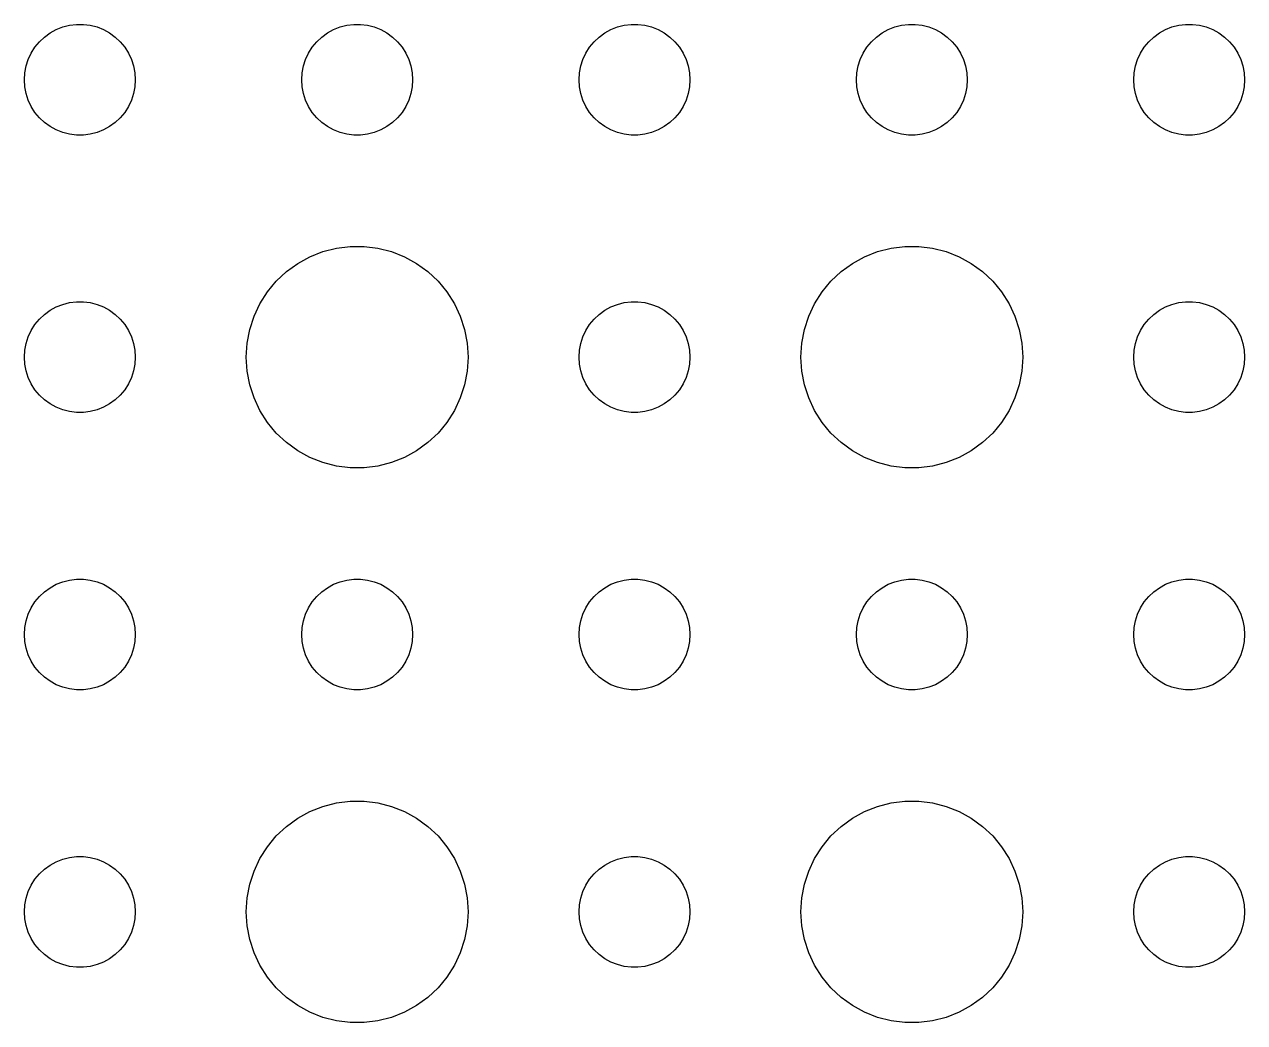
# Model space of a CAD drawing. Header units: metres. Extents: x -134 to 134, y 176 to 394.
# Drawn here: x -1.5 to 31.5, y 339.01 to 366 of the extents above; entities that cross this region are included whole.
import ezdxf

# ---------------------------------------------------------------- set-up
doc = ezdxf.new("R2010")
doc.units = ezdxf.units.M

msp = doc.modelspace()

# ---------------------------------------------------------------- linework, layer by layer
for p, q in [((-0.46352, 365.927), (-0.28107, 365.973)), ((-0.28107, 365.973), (-0.09418, 365.997)), ((-0.09418, 365.997), (0.09418, 365.997)), ((0.09418, 365.997), (0.28107, 365.973)), ((0.28107, 365.973), (0.46352, 365.927)), ((7.03647, 365.927), (7.21892, 365.973)), ((7.21892, 365.973), (7.40581, 365.997)), ((7.40581, 365.997), (7.59418, 365.997)), ((7.59418, 365.997), (7.78107, 365.973)), ((7.78107, 365.973), (7.96352, 365.927)), ((14.5365, 365.927), (14.7189, 365.973)), ((14.7189, 365.973), (14.9058, 365.997)), ((14.9058, 365.997), (15.0942, 365.997)), ((15.0942, 365.997), (15.2811, 365.973)), ((15.2811, 365.973), (15.4635, 365.927)), ((22.0365, 365.927), (22.2189, 365.973)), ((22.2189, 365.973), (22.4058, 365.997)), ((22.4058, 365.997), (22.5942, 365.997)), ((22.5942, 365.997), (22.7811, 365.973)), ((22.7811, 365.973), (22.9635, 365.927)), ((29.5365, 365.927), (29.7189, 365.973)), ((29.7189, 365.973), (29.9058, 365.997)), ((29.9058, 365.997), (30.0942, 365.997)), ((30.0942, 365.997), (30.2811, 365.973)), ((30.2811, 365.973), (30.4635, 365.927)), ((-1.09344, 365.527), (-0.95613, 365.656)), ((-0.95613, 365.656), (-0.80373, 365.766)), ((-0.80373, 365.766), (-0.63866, 365.857)), ((-0.63866, 365.857), (-0.46352, 365.927)), ((0.46352, 365.927), (0.63866, 365.857)), ((0.63866, 365.857), (0.80373, 365.766)), ((0.80373, 365.766), (0.95613, 365.656)), ((0.95613, 365.656), (1.09344, 365.527)), ((6.40654, 365.527), (6.54385, 365.656)), ((6.54385, 365.656), (6.69626, 365.766)), ((6.69626, 365.766), (6.86133, 365.857)), ((6.86133, 365.857), (7.03647, 365.927)), ((7.96352, 365.927), (8.13866, 365.857)), ((8.13866, 365.857), (8.30373, 365.766)), ((8.30373, 365.766), (8.45613, 365.656)), ((8.45613, 365.656), (8.59344, 365.527)), ((13.9065, 365.527), (14.0439, 365.656)), ((14.0439, 365.656), (14.1963, 365.766)), ((14.1963, 365.766), (14.3613, 365.857)), ((14.3613, 365.857), (14.5365, 365.927)), ((15.4635, 365.927), (15.6387, 365.857)), ((15.6387, 365.857), (15.8037, 365.766)), ((15.8037, 365.766), (15.9561, 365.656)), ((15.9561, 365.656), (16.0934, 365.527)), ((21.4065, 365.527), (21.5439, 365.656)), ((21.5439, 365.656), (21.6963, 365.766)), ((21.6963, 365.766), (21.8613, 365.857)), ((21.8613, 365.857), (22.0365, 365.927)), ((22.9635, 365.927), (23.1387, 365.857)), ((23.1387, 365.857), (23.3037, 365.766)), ((23.3037, 365.766), (23.4561, 365.656)), ((23.4561, 365.656), (23.5934, 365.527)), ((28.9065, 365.527), (29.0439, 365.656)), ((29.0439, 365.656), (29.1963, 365.766)), ((29.1963, 365.766), (29.3613, 365.857)), ((29.3613, 365.857), (29.5365, 365.927)), ((30.4635, 365.927), (30.6387, 365.857)), ((30.6387, 365.857), (30.8037, 365.766)), ((30.8037, 365.766), (30.9561, 365.656)), ((30.9561, 365.656), (31.0934, 365.527)), ((-1.31445, 365.223), (-1.21352, 365.382)), ((-1.21352, 365.382), (-1.09344, 365.527)), ((1.09344, 365.527), (1.21352, 365.382)), ((1.21352, 365.382), (1.31445, 365.223)), ((6.18553, 365.223), (6.28647, 365.382)), ((6.28647, 365.382), (6.40654, 365.527)), ((8.59344, 365.527), (8.71352, 365.382)), ((8.71352, 365.382), (8.81445, 365.223)), ((13.6855, 365.223), (13.7865, 365.382)), ((13.7865, 365.382), (13.9065, 365.527)), ((16.0934, 365.527), (16.2135, 365.382)), ((16.2135, 365.382), (16.3145, 365.223)), ((21.1855, 365.223), (21.2865, 365.382)), ((21.2865, 365.382), (21.4065, 365.527)), ((23.5934, 365.527), (23.7135, 365.382)), ((23.7135, 365.382), (23.8145, 365.223)), ((28.6855, 365.223), (28.7865, 365.382)), ((28.7865, 365.382), (28.9065, 365.527)), ((31.0934, 365.527), (31.2135, 365.382)), ((31.2135, 365.382), (31.3145, 365.223)), ((-1.45287, 364.873), (-1.39465, 365.052)), ((-1.39465, 365.052), (-1.31445, 365.223)), ((1.31445, 365.223), (1.39465, 365.052)), ((1.39465, 365.052), (1.45287, 364.873)), ((6.04712, 364.873), (6.10533, 365.052)), ((6.10533, 365.052), (6.18553, 365.223)), ((8.81445, 365.223), (8.89465, 365.052)), ((8.89465, 365.052), (8.95287, 364.873)), ((13.5471, 364.873), (13.6053, 365.052)), ((13.6053, 365.052), (13.6855, 365.223)), ((16.3145, 365.223), (16.3947, 365.052)), ((16.3947, 365.052), (16.4529, 364.873)), ((21.0471, 364.873), (21.1053, 365.052)), ((21.1053, 365.052), (21.1855, 365.223)), ((23.8145, 365.223), (23.8947, 365.052)), ((23.8947, 365.052), (23.9529, 364.873)), ((28.5471, 364.873), (28.6053, 365.052)), ((28.6053, 365.052), (28.6855, 365.223)), ((31.3145, 365.223), (31.3947, 365.052)), ((31.3947, 365.052), (31.4529, 364.873)), ((-1.5, 364.5), (-1.48816, 364.688)), ((-1.48816, 364.688), (-1.45287, 364.873)), ((1.45287, 364.873), (1.48816, 364.688)), ((1.48816, 364.688), (1.5, 364.5)), ((6, 364.5), (6.01183, 364.688)), ((6.01183, 364.688), (6.04712, 364.873)), ((8.95287, 364.873), (8.98816, 364.688)), ((8.98816, 364.688), (9, 364.5)), ((13.5, 364.5), (13.5118, 364.688)), ((13.5118, 364.688), (13.5471, 364.873)), ((16.4529, 364.873), (16.4882, 364.688)), ((16.4882, 364.688), (16.5, 364.5)), ((21, 364.5), (21.0118, 364.688)), ((21.0118, 364.688), (21.0471, 364.873)), ((23.9529, 364.873), (23.9882, 364.688)), ((23.9882, 364.688), (24, 364.5)), ((28.5, 364.5), (28.5118, 364.688)), ((28.5118, 364.688), (28.5471, 364.873)), ((31.4529, 364.873), (31.4882, 364.688)), ((31.4882, 364.688), (31.5, 364.5)), ((-1.48816, 364.312), (-1.5, 364.5)), ((1.5, 364.5), (1.48816, 364.312)), ((6.01183, 364.312), (6, 364.5)), ((9, 364.5), (8.98816, 364.312)), ((13.5118, 364.312), (13.5, 364.5)), ((16.5, 364.5), (16.4882, 364.312)), ((21.0118, 364.312), (21, 364.5)), ((24, 364.5), (23.9882, 364.312)), ((28.5118, 364.312), (28.5, 364.5)), ((31.5, 364.5), (31.4882, 364.312)), ((-1.45287, 364.127), (-1.48816, 364.312)), ((-1.39465, 363.948), (-1.45287, 364.127)), ((1.45287, 364.127), (1.39465, 363.948)), ((1.48816, 364.312), (1.45287, 364.127)), ((6.04712, 364.127), (6.01183, 364.312)), ((6.10533, 363.948), (6.04712, 364.127)), ((8.95287, 364.127), (8.89465, 363.948)), ((8.98816, 364.312), (8.95287, 364.127)), ((13.5471, 364.127), (13.5118, 364.312)), ((13.6053, 363.948), (13.5471, 364.127)), ((16.4529, 364.127), (16.3947, 363.948)), ((16.4882, 364.312), (16.4529, 364.127)), ((21.0471, 364.127), (21.0118, 364.312)), ((21.1053, 363.948), (21.0471, 364.127)), ((23.9529, 364.127), (23.8947, 363.948)), ((23.9882, 364.312), (23.9529, 364.127)), ((28.5471, 364.127), (28.5118, 364.312)), ((28.6053, 363.948), (28.5471, 364.127)), ((31.4529, 364.127), (31.3947, 363.948)), ((31.4882, 364.312), (31.4529, 364.127)), ((-1.31445, 363.777), (-1.39465, 363.948)), ((-1.21352, 363.618), (-1.31445, 363.777)), ((1.31445, 363.777), (1.21352, 363.618)), ((1.39465, 363.948), (1.31445, 363.777)), ((6.18553, 363.777), (6.10533, 363.948)), ((6.28647, 363.618), (6.18553, 363.777)), ((8.81445, 363.777), (8.71352, 363.618)), ((8.89465, 363.948), (8.81445, 363.777)), ((13.6855, 363.777), (13.6053, 363.948)), ((13.7865, 363.618), (13.6855, 363.777)), ((16.3145, 363.777), (16.2135, 363.618)), ((16.3947, 363.948), (16.3145, 363.777)), ((21.1855, 363.777), (21.1053, 363.948)), ((21.2865, 363.618), (21.1855, 363.777)), ((23.8145, 363.777), (23.7135, 363.618)), ((23.8947, 363.948), (23.8145, 363.777)), ((28.6855, 363.777), (28.6053, 363.948)), ((28.7865, 363.618), (28.6855, 363.777)), ((31.3145, 363.777), (31.2135, 363.618)), ((31.3947, 363.948), (31.3145, 363.777)), ((-1.09344, 363.473), (-1.21352, 363.618)), ((-0.95613, 363.344), (-1.09344, 363.473)), ((-0.80373, 363.234), (-0.95613, 363.344)), ((0.95613, 363.344), (0.80373, 363.234)), ((1.09344, 363.473), (0.95613, 363.344)), ((1.21352, 363.618), (1.09344, 363.473)), ((6.40654, 363.473), (6.28647, 363.618)), ((6.54385, 363.344), (6.40654, 363.473)), ((6.69626, 363.234), (6.54385, 363.344)), ((8.45613, 363.344), (8.30373, 363.234)), ((8.59344, 363.473), (8.45613, 363.344)), ((8.71352, 363.618), (8.59344, 363.473)), ((13.9065, 363.473), (13.7865, 363.618)), ((14.0439, 363.344), (13.9065, 363.473)), ((14.1963, 363.234), (14.0439, 363.344)), ((15.9561, 363.344), (15.8037, 363.234)), ((16.0934, 363.473), (15.9561, 363.344)), ((16.2135, 363.618), (16.0934, 363.473)), ((21.4065, 363.473), (21.2865, 363.618)), ((21.5439, 363.344), (21.4065, 363.473)), ((21.6963, 363.234), (21.5439, 363.344)), ((23.4561, 363.344), (23.3037, 363.234)), ((23.5934, 363.473), (23.4561, 363.344)), ((23.7135, 363.618), (23.5934, 363.473)), ((28.9065, 363.473), (28.7865, 363.618)), ((29.0439, 363.344), (28.9065, 363.473)), ((29.1963, 363.234), (29.0439, 363.344)), ((30.9561, 363.344), (30.8037, 363.234)), ((31.0934, 363.473), (30.9561, 363.344)), ((31.2135, 363.618), (31.0934, 363.473)), ((-0.63866, 363.143), (-0.80373, 363.234)), ((-0.46352, 363.073), (-0.63866, 363.143)), ((-0.28107, 363.027), (-0.46352, 363.073)), ((-0.09418, 363.003), (-0.28107, 363.027)), ((0.09418, 363.003), (-0.09418, 363.003)), ((0.28107, 363.027), (0.09418, 363.003)), ((0.46352, 363.073), (0.28107, 363.027)), ((0.63866, 363.143), (0.46352, 363.073)), ((0.80373, 363.234), (0.63866, 363.143)), ((6.86133, 363.143), (6.69626, 363.234)), ((7.03647, 363.073), (6.86133, 363.143)), ((7.21892, 363.027), (7.03647, 363.073)), ((7.40581, 363.003), (7.21892, 363.027)), ((7.59418, 363.003), (7.40581, 363.003)), ((7.78107, 363.027), (7.59418, 363.003)), ((7.96352, 363.073), (7.78107, 363.027)), ((8.13866, 363.143), (7.96352, 363.073)), ((8.30373, 363.234), (8.13866, 363.143)), ((14.3613, 363.143), (14.1963, 363.234)), ((14.5365, 363.073), (14.3613, 363.143)), ((14.7189, 363.027), (14.5365, 363.073)), ((14.9058, 363.003), (14.7189, 363.027)), ((15.0942, 363.003), (14.9058, 363.003)), ((15.2811, 363.027), (15.0942, 363.003)), ((15.4635, 363.073), (15.2811, 363.027)), ((15.6387, 363.143), (15.4635, 363.073)), ((15.8037, 363.234), (15.6387, 363.143)), ((21.8613, 363.143), (21.6963, 363.234)), ((22.0365, 363.073), (21.8613, 363.143)), ((22.2189, 363.027), (22.0365, 363.073)), ((22.4058, 363.003), (22.2189, 363.027)), ((22.5942, 363.003), (22.4058, 363.003)), ((22.7811, 363.027), (22.5942, 363.003)), ((22.9635, 363.073), (22.7811, 363.027)), ((23.1387, 363.143), (22.9635, 363.073)), ((23.3037, 363.234), (23.1387, 363.143)), ((29.3613, 363.143), (29.1963, 363.234)), ((29.5365, 363.073), (29.3613, 363.143)), ((29.7189, 363.027), (29.5365, 363.073)), ((29.9058, 363.003), (29.7189, 363.027)), ((30.0942, 363.003), (29.9058, 363.003)), ((30.2811, 363.027), (30.0942, 363.003)), ((30.4635, 363.073), (30.2811, 363.027)), ((30.6387, 363.143), (30.4635, 363.073)), ((30.8037, 363.234), (30.6387, 363.143)), ((5.89252, 359.533), (6.22266, 359.714)), ((6.22266, 359.714), (6.57294, 359.853)), ((6.57294, 359.853), (6.93785, 359.947)), ((6.93785, 359.947), (7.31161, 359.994)), ((7.31161, 359.994), (7.68837, 359.994)), ((7.68837, 359.994), (8.06213, 359.947)), ((8.06213, 359.947), (8.42705, 359.853)), ((8.42705, 359.853), (8.77733, 359.714)), ((8.77733, 359.714), (9.10747, 359.533)), ((20.8925, 359.533), (21.2227, 359.714)), ((21.2227, 359.714), (21.5729, 359.853)), ((21.5729, 359.853), (21.9379, 359.947)), ((21.9379, 359.947), (22.3116, 359.994)), ((22.3116, 359.994), (22.6884, 359.994)), ((22.6884, 359.994), (23.0621, 359.947)), ((23.0621, 359.947), (23.427, 359.853)), ((23.427, 359.853), (23.7773, 359.714)), ((23.7773, 359.714), (24.1075, 359.533)), ((5.58772, 359.312), (5.89252, 359.533)), ((9.10747, 359.533), (9.41226, 359.312)), ((20.5877, 359.312), (20.8925, 359.533)), ((24.1075, 359.533), (24.4123, 359.312)), ((5.07294, 358.763), (5.31308, 359.054)), ((5.31308, 359.054), (5.58772, 359.312)), ((9.41226, 359.312), (9.6869, 359.054)), ((9.6869, 359.054), (9.92705, 358.763)), ((20.0729, 358.763), (20.3131, 359.054)), ((20.3131, 359.054), (20.5877, 359.312)), ((24.4123, 359.312), (24.6869, 359.054)), ((24.6869, 359.054), (24.927, 358.763)), ((4.87108, 358.445), (5.07294, 358.763)), ((9.92705, 358.763), (10.1289, 358.445)), ((19.8711, 358.445), (20.0729, 358.763)), ((24.927, 358.763), (25.1289, 358.445)), ((-0.63866, 358.357), (-0.46352, 358.427)), ((-0.46352, 358.427), (-0.28107, 358.473)), ((-0.28107, 358.473), (-0.09418, 358.497)), ((-0.09418, 358.497), (0.09418, 358.497)), ((0.09418, 358.497), (0.28107, 358.473)), ((0.28107, 358.473), (0.46352, 358.427)), ((0.46352, 358.427), (0.63866, 358.357)), ((4.71066, 358.104), (4.87108, 358.445)), ((10.1289, 358.445), (10.2893, 358.104)), ((14.3613, 358.357), (14.5365, 358.427)), ((14.5365, 358.427), (14.7189, 358.473)), ((14.7189, 358.473), (14.9058, 358.497)), ((14.9058, 358.497), (15.0942, 358.497)), ((15.0942, 358.497), (15.2811, 358.473)), ((15.2811, 358.473), (15.4635, 358.427)), ((15.4635, 358.427), (15.6387, 358.357)), ((19.7107, 358.104), (19.8711, 358.445)), ((25.1289, 358.445), (25.2893, 358.104)), ((29.3613, 358.357), (29.5365, 358.427)), ((29.5365, 358.427), (29.7189, 358.473)), ((29.7189, 358.473), (29.9058, 358.497)), ((29.9058, 358.497), (30.0942, 358.497)), ((30.0942, 358.497), (30.2811, 358.473)), ((30.2811, 358.473), (30.4635, 358.427)), ((30.4635, 358.427), (30.6387, 358.357)), ((-1.09344, 358.027), (-0.95613, 358.156)), ((-0.95613, 358.156), (-0.80373, 358.266)), ((-0.80373, 358.266), (-0.63866, 358.357)), ((0.63866, 358.357), (0.80373, 358.266)), ((0.80373, 358.266), (0.95613, 358.156)), ((0.95613, 358.156), (1.09344, 358.027)), ((4.59424, 357.746), (4.71066, 358.104)), ((10.2893, 358.104), (10.4057, 357.746)), ((13.9065, 358.027), (14.0439, 358.156)), ((14.0439, 358.156), (14.1963, 358.266)), ((14.1963, 358.266), (14.3613, 358.357)), ((15.6387, 358.357), (15.8037, 358.266)), ((15.8037, 358.266), (15.9561, 358.156)), ((15.9561, 358.156), (16.0934, 358.027)), ((19.5942, 357.746), (19.7107, 358.104)), ((25.2893, 358.104), (25.4057, 357.746)), ((28.9065, 358.027), (29.0439, 358.156)), ((29.0439, 358.156), (29.1963, 358.266)), ((29.1963, 358.266), (29.3613, 358.357)), ((30.6387, 358.357), (30.8037, 358.266)), ((30.8037, 358.266), (30.9561, 358.156)), ((30.9561, 358.156), (31.0934, 358.027)), ((-1.39465, 357.552), (-1.31445, 357.723)), ((-1.31445, 357.723), (-1.21352, 357.882)), ((-1.21352, 357.882), (-1.09344, 358.027)), ((1.09344, 358.027), (1.21352, 357.882)), ((1.21352, 357.882), (1.31445, 357.723)), ((1.31445, 357.723), (1.39465, 357.552)), ((4.52365, 357.376), (4.59424, 357.746)), ((10.4057, 357.746), (10.4763, 357.376)), ((13.6053, 357.552), (13.6855, 357.723)), ((13.6855, 357.723), (13.7865, 357.882)), ((13.7865, 357.882), (13.9065, 358.027)), ((16.0934, 358.027), (16.2135, 357.882)), ((16.2135, 357.882), (16.3145, 357.723)), ((16.3145, 357.723), (16.3947, 357.552)), ((19.5237, 357.376), (19.5942, 357.746)), ((25.4057, 357.746), (25.4763, 357.376)), ((28.6053, 357.552), (28.6855, 357.723)), ((28.6855, 357.723), (28.7865, 357.882)), ((28.7865, 357.882), (28.9065, 358.027)), ((31.0934, 358.027), (31.2135, 357.882)), ((31.2135, 357.882), (31.3145, 357.723)), ((31.3145, 357.723), (31.3947, 357.552)), ((-1.45287, 357.373), (-1.39465, 357.552)), ((1.39465, 357.552), (1.45287, 357.373)), ((13.5471, 357.373), (13.6053, 357.552)), ((16.3947, 357.552), (16.4529, 357.373)), ((28.5471, 357.373), (28.6053, 357.552)), ((31.3947, 357.552), (31.4529, 357.373)), ((-1.5, 357), (-1.48816, 357.188)), ((-1.48816, 357.188), (-1.45287, 357.373)), ((1.45287, 357.373), (1.48816, 357.188)), ((1.48816, 357.188), (1.5, 357)), ((4.5, 357), (4.52365, 357.376)), ((10.4763, 357.376), (10.5, 357)), ((13.5, 357), (13.5118, 357.188)), ((13.5118, 357.188), (13.5471, 357.373)), ((16.4529, 357.373), (16.4882, 357.188)), ((16.4882, 357.188), (16.5, 357)), ((19.5, 357), (19.5237, 357.376)), ((25.4763, 357.376), (25.5, 357)), ((28.5, 357), (28.5118, 357.188)), ((28.5118, 357.188), (28.5471, 357.373)), ((31.4529, 357.373), (31.4882, 357.188)), ((31.4882, 357.188), (31.5, 357)), ((-1.48816, 356.812), (-1.5, 357)), ((-1.45287, 356.627), (-1.48816, 356.812)), ((1.48816, 356.812), (1.45287, 356.627)), ((1.5, 357), (1.48816, 356.812)), ((4.52365, 356.624), (4.5, 357)), ((10.5, 357), (10.4763, 356.624)), ((13.5118, 356.812), (13.5, 357)), ((13.5471, 356.627), (13.5118, 356.812)), ((16.4882, 356.812), (16.4529, 356.627)), ((16.5, 357), (16.4882, 356.812)), ((19.5237, 356.624), (19.5, 357)), ((25.5, 357), (25.4763, 356.624)), ((28.5118, 356.812), (28.5, 357)), ((28.5471, 356.627), (28.5118, 356.812)), ((31.4882, 356.812), (31.4529, 356.627)), ((31.5, 357), (31.4882, 356.812)), ((-1.39465, 356.448), (-1.45287, 356.627)), ((-1.31445, 356.277), (-1.39465, 356.448)), ((1.39465, 356.448), (1.31445, 356.277)), ((1.45287, 356.627), (1.39465, 356.448)), ((4.59424, 356.254), (4.52365, 356.624)), ((10.4763, 356.624), (10.4057, 356.254)), ((13.6053, 356.448), (13.5471, 356.627)), ((13.6855, 356.277), (13.6053, 356.448)), ((16.3947, 356.448), (16.3145, 356.277)), ((16.4529, 356.627), (16.3947, 356.448)), ((19.5942, 356.254), (19.5237, 356.624)), ((25.4763, 356.624), (25.4057, 356.254)), ((28.6053, 356.448), (28.5471, 356.627)), ((28.6855, 356.277), (28.6053, 356.448)), ((31.3947, 356.448), (31.3145, 356.277)), ((31.4529, 356.627), (31.3947, 356.448)), ((-1.21352, 356.118), (-1.31445, 356.277)), ((-1.09344, 355.973), (-1.21352, 356.118)), ((1.21352, 356.118), (1.09344, 355.973)), ((1.31445, 356.277), (1.21352, 356.118)), ((4.71066, 355.896), (4.59424, 356.254)), ((10.4057, 356.254), (10.2893, 355.896)), ((13.7865, 356.118), (13.6855, 356.277)), ((13.9065, 355.973), (13.7865, 356.118)), ((16.2135, 356.118), (16.0934, 355.973)), ((16.3145, 356.277), (16.2135, 356.118)), ((19.7107, 355.896), (19.5942, 356.254)), ((25.4057, 356.254), (25.2893, 355.896)), ((28.7865, 356.118), (28.6855, 356.277)), ((28.9065, 355.973), (28.7865, 356.118)), ((31.2135, 356.118), (31.0934, 355.973)), ((31.3145, 356.277), (31.2135, 356.118)), ((-0.95613, 355.844), (-1.09344, 355.973)), ((-0.80373, 355.734), (-0.95613, 355.844)), ((0.95613, 355.844), (0.80373, 355.734)), ((1.09344, 355.973), (0.95613, 355.844)), ((4.87108, 355.555), (4.71066, 355.896)), ((10.2893, 355.896), (10.1289, 355.555)), ((14.0439, 355.844), (13.9065, 355.973)), ((14.1963, 355.734), (14.0439, 355.844)), ((15.9561, 355.844), (15.8037, 355.734)), ((16.0934, 355.973), (15.9561, 355.844)), ((19.8711, 355.555), (19.7107, 355.896)), ((25.2893, 355.896), (25.1289, 355.555)), ((29.0439, 355.844), (28.9065, 355.973)), ((29.1963, 355.734), (29.0439, 355.844)), ((30.9561, 355.844), (30.8037, 355.734)), ((31.0934, 355.973), (30.9561, 355.844)), ((-0.63866, 355.643), (-0.80373, 355.734)), ((-0.46352, 355.573), (-0.63866, 355.643)), ((-0.28107, 355.527), (-0.46352, 355.573)), ((-0.09418, 355.503), (-0.28107, 355.527)), ((0.09418, 355.503), (-0.09418, 355.503)), ((0.28107, 355.527), (0.09418, 355.503)), ((0.46352, 355.573), (0.28107, 355.527)), ((0.63866, 355.643), (0.46352, 355.573)), ((0.80373, 355.734), (0.63866, 355.643)), ((5.07294, 355.237), (4.87108, 355.555)), ((10.1289, 355.555), (9.92705, 355.237)), ((14.3613, 355.643), (14.1963, 355.734)), ((14.5365, 355.573), (14.3613, 355.643)), ((14.7189, 355.527), (14.5365, 355.573)), ((14.9058, 355.503), (14.7189, 355.527)), ((15.0942, 355.503), (14.9058, 355.503)), ((15.2811, 355.527), (15.0942, 355.503)), ((15.4635, 355.573), (15.2811, 355.527)), ((15.6387, 355.643), (15.4635, 355.573)), ((15.8037, 355.734), (15.6387, 355.643)), ((20.0729, 355.237), (19.8711, 355.555)), ((25.1289, 355.555), (24.927, 355.237)), ((29.3613, 355.643), (29.1963, 355.734)), ((29.5365, 355.573), (29.3613, 355.643)), ((29.7189, 355.527), (29.5365, 355.573)), ((29.9058, 355.503), (29.7189, 355.527)), ((30.0942, 355.503), (29.9058, 355.503)), ((30.2811, 355.527), (30.0942, 355.503)), ((30.4635, 355.573), (30.2811, 355.527)), ((30.6387, 355.643), (30.4635, 355.573)), ((30.8037, 355.734), (30.6387, 355.643)), ((5.31308, 354.946), (5.07294, 355.237)), ((9.92705, 355.237), (9.6869, 354.946)), ((20.3131, 354.946), (20.0729, 355.237)), ((24.927, 355.237), (24.6869, 354.946)), ((5.58772, 354.688), (5.31308, 354.946)), ((9.6869, 354.946), (9.41226, 354.688)), ((20.5877, 354.688), (20.3131, 354.946)), ((24.6869, 354.946), (24.4123, 354.688)), ((5.89252, 354.467), (5.58772, 354.688)), ((6.22266, 354.286), (5.89252, 354.467)), ((9.10747, 354.467), (8.77733, 354.286)), ((9.41226, 354.688), (9.10747, 354.467)), ((20.8925, 354.467), (20.5877, 354.688)), ((21.2227, 354.286), (20.8925, 354.467)), ((24.1075, 354.467), (23.7773, 354.286)), ((24.4123, 354.688), (24.1075, 354.467)), ((6.57294, 354.147), (6.22266, 354.286)), ((6.93785, 354.053), (6.57294, 354.147)), ((8.42705, 354.147), (8.06213, 354.053)), ((8.77733, 354.286), (8.42705, 354.147)), ((21.5729, 354.147), (21.2227, 354.286)), ((21.9379, 354.053), (21.5729, 354.147)), ((23.427, 354.147), (23.0621, 354.053)), ((23.7773, 354.286), (23.427, 354.147)), ((7.31161, 354.006), (6.93785, 354.053)), ((7.68837, 354.006), (7.31161, 354.006)), ((8.06213, 354.053), (7.68837, 354.006)), ((22.3116, 354.006), (21.9379, 354.053)), ((22.6884, 354.006), (22.3116, 354.006)), ((23.0621, 354.053), (22.6884, 354.006)), ((-0.80373, 350.766), (-0.63866, 350.857)), ((-0.63866, 350.857), (-0.46352, 350.927)), ((-0.46352, 350.927), (-0.28107, 350.973)), ((-0.28107, 350.973), (-0.09418, 350.997)), ((-0.09418, 350.997), (0.09418, 350.997)), ((0.09418, 350.997), (0.28107, 350.973)), ((0.28107, 350.973), (0.46352, 350.927)), ((0.46352, 350.927), (0.63866, 350.857)), ((0.63866, 350.857), (0.80373, 350.766)), ((6.69626, 350.766), (6.86133, 350.857)), ((6.86133, 350.857), (7.03647, 350.927)), ((7.03647, 350.927), (7.21892, 350.973)), ((7.21892, 350.973), (7.40581, 350.997)), ((7.40581, 350.997), (7.59418, 350.997)), ((7.59418, 350.997), (7.78107, 350.973)), ((7.78107, 350.973), (7.96352, 350.927)), ((7.96352, 350.927), (8.13866, 350.857)), ((8.13866, 350.857), (8.30373, 350.766)), ((14.1963, 350.766), (14.3613, 350.857)), ((14.3613, 350.857), (14.5365, 350.927)), ((14.5365, 350.927), (14.7189, 350.973)), ((14.7189, 350.973), (14.9058, 350.997)), ((14.9058, 350.997), (15.0942, 350.997)), ((15.0942, 350.997), (15.2811, 350.973)), ((15.2811, 350.973), (15.4635, 350.927)), ((15.4635, 350.927), (15.6387, 350.857)), ((15.6387, 350.857), (15.8037, 350.766)), ((21.6963, 350.766), (21.8613, 350.857)), ((21.8613, 350.857), (22.0365, 350.927)), ((22.0365, 350.927), (22.2189, 350.973)), ((22.2189, 350.973), (22.4058, 350.997)), ((22.4058, 350.997), (22.5942, 350.997)), ((22.5942, 350.997), (22.7811, 350.973)), ((22.7811, 350.973), (22.9635, 350.927)), ((22.9635, 350.927), (23.1387, 350.857)), ((23.1387, 350.857), (23.3037, 350.766)), ((29.1963, 350.766), (29.3613, 350.857)), ((29.3613, 350.857), (29.5365, 350.927)), ((29.5365, 350.927), (29.7189, 350.973)), ((29.7189, 350.973), (29.9058, 350.997)), ((29.9058, 350.997), (30.0942, 350.997)), ((30.0942, 350.997), (30.2811, 350.973)), ((30.2811, 350.973), (30.4635, 350.927)), ((30.4635, 350.927), (30.6387, 350.857)), ((30.6387, 350.857), (30.8037, 350.766)), ((-1.21352, 350.382), (-1.09344, 350.527)), ((-1.09344, 350.527), (-0.95613, 350.656)), ((-0.95613, 350.656), (-0.80373, 350.766)), ((0.80373, 350.766), (0.95613, 350.656)), ((0.95613, 350.656), (1.09344, 350.527)), ((1.09344, 350.527), (1.21352, 350.382)), ((6.28647, 350.382), (6.40654, 350.527)), ((6.40654, 350.527), (6.54385, 350.656)), ((6.54385, 350.656), (6.69626, 350.766)), ((8.30373, 350.766), (8.45613, 350.656)), ((8.45613, 350.656), (8.59344, 350.527)), ((8.59344, 350.527), (8.71352, 350.382)), ((13.7865, 350.382), (13.9065, 350.527)), ((13.9065, 350.527), (14.0439, 350.656)), ((14.0439, 350.656), (14.1963, 350.766)), ((15.8037, 350.766), (15.9561, 350.656)), ((15.9561, 350.656), (16.0934, 350.527)), ((16.0934, 350.527), (16.2135, 350.382)), ((21.2865, 350.382), (21.4065, 350.527)), ((21.4065, 350.527), (21.5439, 350.656)), ((21.5439, 350.656), (21.6963, 350.766)), ((23.3037, 350.766), (23.4561, 350.656)), ((23.4561, 350.656), (23.5934, 350.527)), ((23.5934, 350.527), (23.7135, 350.382)), ((28.7865, 350.382), (28.9065, 350.527)), ((28.9065, 350.527), (29.0439, 350.656)), ((29.0439, 350.656), (29.1963, 350.766)), ((30.8037, 350.766), (30.9561, 350.656)), ((30.9561, 350.656), (31.0934, 350.527)), ((31.0934, 350.527), (31.2135, 350.382)), ((-1.39465, 350.052), (-1.31445, 350.223)), ((-1.31445, 350.223), (-1.21352, 350.382)), ((1.21352, 350.382), (1.31445, 350.223)), ((1.31445, 350.223), (1.39465, 350.052)), ((6.10533, 350.052), (6.18553, 350.223)), ((6.18553, 350.223), (6.28647, 350.382)), ((8.71352, 350.382), (8.81445, 350.223)), ((8.81445, 350.223), (8.89465, 350.052)), ((13.6053, 350.052), (13.6855, 350.223)), ((13.6855, 350.223), (13.7865, 350.382)), ((16.2135, 350.382), (16.3145, 350.223)), ((16.3145, 350.223), (16.3947, 350.052)), ((21.1053, 350.052), (21.1855, 350.223)), ((21.1855, 350.223), (21.2865, 350.382)), ((23.7135, 350.382), (23.8145, 350.223)), ((23.8145, 350.223), (23.8947, 350.052)), ((28.6053, 350.052), (28.6855, 350.223)), ((28.6855, 350.223), (28.7865, 350.382)), ((31.2135, 350.382), (31.3145, 350.223)), ((31.3145, 350.223), (31.3947, 350.052)), ((-1.48816, 349.688), (-1.45287, 349.873)), ((-1.45287, 349.873), (-1.39465, 350.052)), ((1.39465, 350.052), (1.45287, 349.873)), ((1.45287, 349.873), (1.48816, 349.688)), ((6.01183, 349.688), (6.04712, 349.873)), ((6.04712, 349.873), (6.10533, 350.052)), ((8.89465, 350.052), (8.95287, 349.873)), ((8.95287, 349.873), (8.98816, 349.688)), ((13.5118, 349.688), (13.5471, 349.873)), ((13.5471, 349.873), (13.6053, 350.052)), ((16.3947, 350.052), (16.4529, 349.873)), ((16.4529, 349.873), (16.4882, 349.688)), ((21.0118, 349.688), (21.0471, 349.873)), ((21.0471, 349.873), (21.1053, 350.052)), ((23.8947, 350.052), (23.9529, 349.873)), ((23.9529, 349.873), (23.9882, 349.688)), ((28.5118, 349.688), (28.5471, 349.873)), ((28.5471, 349.873), (28.6053, 350.052)), ((31.3947, 350.052), (31.4529, 349.873)), ((31.4529, 349.873), (31.4882, 349.688)), ((-1.5, 349.5), (-1.48816, 349.688)), ((-1.48816, 349.312), (-1.5, 349.5)), ((1.48816, 349.688), (1.5, 349.5)), ((1.5, 349.5), (1.48816, 349.312)), ((6, 349.5), (6.01183, 349.688)), ((6.01183, 349.312), (6, 349.5)), ((8.98816, 349.688), (9, 349.5)), ((9, 349.5), (8.98816, 349.312)), ((13.5, 349.5), (13.5118, 349.688)), ((13.5118, 349.312), (13.5, 349.5)), ((16.4882, 349.688), (16.5, 349.5)), ((16.5, 349.5), (16.4882, 349.312)), ((21, 349.5), (21.0118, 349.688)), ((21.0118, 349.312), (21, 349.5)), ((23.9882, 349.688), (24, 349.5)), ((24, 349.5), (23.9882, 349.312)), ((28.5, 349.5), (28.5118, 349.688)), ((28.5118, 349.312), (28.5, 349.5)), ((31.4882, 349.688), (31.5, 349.5)), ((31.5, 349.5), (31.4882, 349.312)), ((-1.45287, 349.127), (-1.48816, 349.312)), ((1.48816, 349.312), (1.45287, 349.127)), ((6.04712, 349.127), (6.01183, 349.312)), ((8.98816, 349.312), (8.95287, 349.127)), ((13.5471, 349.127), (13.5118, 349.312)), ((16.4882, 349.312), (16.4529, 349.127)), ((21.0471, 349.127), (21.0118, 349.312)), ((23.9882, 349.312), (23.9529, 349.127)), ((28.5471, 349.127), (28.5118, 349.312)), ((31.4882, 349.312), (31.4529, 349.127)), ((-1.39465, 348.948), (-1.45287, 349.127)), ((-1.31445, 348.777), (-1.39465, 348.948)), ((1.39465, 348.948), (1.31445, 348.777)), ((1.45287, 349.127), (1.39465, 348.948)), ((6.10533, 348.948), (6.04712, 349.127)), ((6.18553, 348.777), (6.10533, 348.948)), ((8.89465, 348.948), (8.81445, 348.777)), ((8.95287, 349.127), (8.89465, 348.948)), ((13.6053, 348.948), (13.5471, 349.127)), ((13.6855, 348.777), (13.6053, 348.948)), ((16.3947, 348.948), (16.3145, 348.777)), ((16.4529, 349.127), (16.3947, 348.948)), ((21.1053, 348.948), (21.0471, 349.127)), ((21.1855, 348.777), (21.1053, 348.948)), ((23.8947, 348.948), (23.8145, 348.777)), ((23.9529, 349.127), (23.8947, 348.948)), ((28.6053, 348.948), (28.5471, 349.127)), ((28.6855, 348.777), (28.6053, 348.948)), ((31.3947, 348.948), (31.3145, 348.777)), ((31.4529, 349.127), (31.3947, 348.948)), ((-1.21352, 348.618), (-1.31445, 348.777)), ((-1.09344, 348.473), (-1.21352, 348.618)), ((1.21352, 348.618), (1.09344, 348.473)), ((1.31445, 348.777), (1.21352, 348.618)), ((6.28647, 348.618), (6.18553, 348.777)), ((6.40654, 348.473), (6.28647, 348.618)), ((8.71352, 348.618), (8.59344, 348.473)), ((8.81445, 348.777), (8.71352, 348.618)), ((13.7865, 348.618), (13.6855, 348.777)), ((13.9065, 348.473), (13.7865, 348.618)), ((16.2135, 348.618), (16.0934, 348.473)), ((16.3145, 348.777), (16.2135, 348.618)), ((21.2865, 348.618), (21.1855, 348.777)), ((21.4065, 348.473), (21.2865, 348.618)), ((23.7135, 348.618), (23.5934, 348.473)), ((23.8145, 348.777), (23.7135, 348.618)), ((28.7865, 348.618), (28.6855, 348.777)), ((28.9065, 348.473), (28.7865, 348.618)), ((31.2135, 348.618), (31.0934, 348.473)), ((31.3145, 348.777), (31.2135, 348.618)), ((-0.95613, 348.344), (-1.09344, 348.473)), ((-0.80373, 348.234), (-0.95613, 348.344)), ((-0.63866, 348.143), (-0.80373, 348.234)), ((0.80373, 348.234), (0.63866, 348.143)), ((0.95613, 348.344), (0.80373, 348.234)), ((1.09344, 348.473), (0.95613, 348.344)), ((6.54385, 348.344), (6.40654, 348.473)), ((6.69626, 348.234), (6.54385, 348.344)), ((6.86133, 348.143), (6.69626, 348.234)), ((8.30373, 348.234), (8.13866, 348.143)), ((8.45613, 348.344), (8.30373, 348.234)), ((8.59344, 348.473), (8.45613, 348.344)), ((14.0439, 348.344), (13.9065, 348.473)), ((14.1963, 348.234), (14.0439, 348.344)), ((14.3613, 348.143), (14.1963, 348.234)), ((15.8037, 348.234), (15.6387, 348.143)), ((15.9561, 348.344), (15.8037, 348.234)), ((16.0934, 348.473), (15.9561, 348.344)), ((21.5439, 348.344), (21.4065, 348.473)), ((21.6963, 348.234), (21.5439, 348.344)), ((21.8613, 348.143), (21.6963, 348.234)), ((23.3037, 348.234), (23.1387, 348.143)), ((23.4561, 348.344), (23.3037, 348.234)), ((23.5934, 348.473), (23.4561, 348.344)), ((29.0439, 348.344), (28.9065, 348.473)), ((29.1963, 348.234), (29.0439, 348.344)), ((29.3613, 348.143), (29.1963, 348.234)), ((30.8037, 348.234), (30.6387, 348.143)), ((30.9561, 348.344), (30.8037, 348.234)), ((31.0934, 348.473), (30.9561, 348.344)), ((-0.46352, 348.073), (-0.63866, 348.143)), ((-0.28107, 348.027), (-0.46352, 348.073)), ((-0.09418, 348.003), (-0.28107, 348.027)), ((0.09418, 348.003), (-0.09418, 348.003)), ((0.28107, 348.027), (0.09418, 348.003)), ((0.46352, 348.073), (0.28107, 348.027)), ((0.63866, 348.143), (0.46352, 348.073)), ((7.03647, 348.073), (6.86133, 348.143)), ((7.21892, 348.027), (7.03647, 348.073)), ((7.40581, 348.003), (7.21892, 348.027)), ((7.59418, 348.003), (7.40581, 348.003)), ((7.78107, 348.027), (7.59418, 348.003)), ((7.96352, 348.073), (7.78107, 348.027)), ((8.13866, 348.143), (7.96352, 348.073)), ((14.5365, 348.073), (14.3613, 348.143)), ((14.7189, 348.027), (14.5365, 348.073)), ((14.9058, 348.003), (14.7189, 348.027)), ((15.0942, 348.003), (14.9058, 348.003)), ((15.2811, 348.027), (15.0942, 348.003)), ((15.4635, 348.073), (15.2811, 348.027)), ((15.6387, 348.143), (15.4635, 348.073)), ((22.0365, 348.073), (21.8613, 348.143)), ((22.2189, 348.027), (22.0365, 348.073)), ((22.4058, 348.003), (22.2189, 348.027)), ((22.5942, 348.003), (22.4058, 348.003)), ((22.7811, 348.027), (22.5942, 348.003)), ((22.9635, 348.073), (22.7811, 348.027)), ((23.1387, 348.143), (22.9635, 348.073)), ((29.5365, 348.073), (29.3613, 348.143)), ((29.7189, 348.027), (29.5365, 348.073)), ((29.9058, 348.003), (29.7189, 348.027)), ((30.0942, 348.003), (29.9058, 348.003)), ((30.2811, 348.027), (30.0942, 348.003)), ((30.4635, 348.073), (30.2811, 348.027)), ((30.6387, 348.143), (30.4635, 348.073)), ((6.22266, 344.714), (6.57294, 344.853)), ((6.57294, 344.853), (6.93785, 344.947)), ((6.93785, 344.947), (7.31161, 344.994)), ((7.31161, 344.994), (7.68837, 344.994)), ((7.68837, 344.994), (8.06213, 344.947)), ((8.06213, 344.947), (8.42705, 344.853)), ((8.42705, 344.853), (8.77733, 344.714)), ((21.2227, 344.714), (21.5729, 344.853)), ((21.5729, 344.853), (21.9379, 344.947)), ((21.9379, 344.947), (22.3116, 344.994)), ((22.3116, 344.994), (22.6884, 344.994)), ((22.6884, 344.994), (23.0621, 344.947)), ((23.0621, 344.947), (23.427, 344.853)), ((23.427, 344.853), (23.7773, 344.714)), ((5.58772, 344.312), (5.89252, 344.533)), ((5.89252, 344.533), (6.22266, 344.714)), ((8.77733, 344.714), (9.10747, 344.533)), ((9.10747, 344.533), (9.41226, 344.312)), ((20.5877, 344.312), (20.8925, 344.533)), ((20.8925, 344.533), (21.2227, 344.714)), ((23.7773, 344.714), (24.1075, 344.533)), ((24.1075, 344.533), (24.4123, 344.312)), ((5.31308, 344.054), (5.58772, 344.312)), ((9.41226, 344.312), (9.6869, 344.054)), ((20.3131, 344.054), (20.5877, 344.312)), ((24.4123, 344.312), (24.6869, 344.054)), ((5.07294, 343.763), (5.31308, 344.054)), ((9.6869, 344.054), (9.92705, 343.763)), ((20.0729, 343.763), (20.3131, 344.054)), ((24.6869, 344.054), (24.927, 343.763)), ((4.87108, 343.445), (5.07294, 343.763)), ((9.92705, 343.763), (10.1289, 343.445)), ((19.8711, 343.445), (20.0729, 343.763)), ((24.927, 343.763), (25.1289, 343.445)), ((-0.95613, 343.156), (-0.80373, 343.266)), ((-0.80373, 343.266), (-0.63866, 343.357)), ((-0.63866, 343.357), (-0.46352, 343.427)), ((-0.46352, 343.427), (-0.28107, 343.473)), ((-0.28107, 343.473), (-0.09418, 343.497)), ((-0.09418, 343.497), (0.09418, 343.497)), ((0.09418, 343.497), (0.28107, 343.473)), ((0.28107, 343.473), (0.46352, 343.427)), ((0.46352, 343.427), (0.63866, 343.357)), ((0.63866, 343.357), (0.80373, 343.266)), ((0.80373, 343.266), (0.95613, 343.156)), ((4.71066, 343.104), (4.87108, 343.445)), ((10.1289, 343.445), (10.2893, 343.104)), ((14.0439, 343.156), (14.1963, 343.266)), ((14.1963, 343.266), (14.3613, 343.357)), ((14.3613, 343.357), (14.5365, 343.427)), ((14.5365, 343.427), (14.7189, 343.473)), ((14.7189, 343.473), (14.9058, 343.497)), ((14.9058, 343.497), (15.0942, 343.497)), ((15.0942, 343.497), (15.2811, 343.473)), ((15.2811, 343.473), (15.4635, 343.427)), ((15.4635, 343.427), (15.6387, 343.357)), ((15.6387, 343.357), (15.8037, 343.266)), ((15.8037, 343.266), (15.9561, 343.156)), ((19.7107, 343.104), (19.8711, 343.445)), ((25.1289, 343.445), (25.2893, 343.104)), ((29.0439, 343.156), (29.1963, 343.266)), ((29.1963, 343.266), (29.3613, 343.357)), ((29.3613, 343.357), (29.5365, 343.427)), ((29.5365, 343.427), (29.7189, 343.473)), ((29.7189, 343.473), (29.9058, 343.497)), ((29.9058, 343.497), (30.0942, 343.497)), ((30.0942, 343.497), (30.2811, 343.473)), ((30.2811, 343.473), (30.4635, 343.427)), ((30.4635, 343.427), (30.6387, 343.357)), ((30.6387, 343.357), (30.8037, 343.266)), ((30.8037, 343.266), (30.9561, 343.156)), ((-1.31445, 342.723), (-1.21352, 342.882)), ((-1.21352, 342.882), (-1.09344, 343.027)), ((-1.09344, 343.027), (-0.95613, 343.156)), ((0.95613, 343.156), (1.09344, 343.027)), ((1.09344, 343.027), (1.21352, 342.882)), ((1.21352, 342.882), (1.31445, 342.723)), ((4.59424, 342.746), (4.71066, 343.104)), ((10.2893, 343.104), (10.4057, 342.746)), ((13.6855, 342.723), (13.7865, 342.882)), ((13.7865, 342.882), (13.9065, 343.027)), ((13.9065, 343.027), (14.0439, 343.156)), ((15.9561, 343.156), (16.0934, 343.027)), ((16.0934, 343.027), (16.2135, 342.882)), ((16.2135, 342.882), (16.3145, 342.723)), ((19.5942, 342.746), (19.7107, 343.104)), ((25.2893, 343.104), (25.4057, 342.746)), ((28.6855, 342.723), (28.7865, 342.882)), ((28.7865, 342.882), (28.9065, 343.027)), ((28.9065, 343.027), (29.0439, 343.156)), ((30.9561, 343.156), (31.0934, 343.027)), ((31.0934, 343.027), (31.2135, 342.882)), ((31.2135, 342.882), (31.3145, 342.723)), ((-1.45287, 342.373), (-1.39465, 342.552)), ((-1.39465, 342.552), (-1.31445, 342.723)), ((1.31445, 342.723), (1.39465, 342.552)), ((1.39465, 342.552), (1.45287, 342.373)), ((4.52365, 342.376), (4.59424, 342.746)), ((10.4057, 342.746), (10.4763, 342.376)), ((13.5471, 342.373), (13.6053, 342.552)), ((13.6053, 342.552), (13.6855, 342.723)), ((16.3145, 342.723), (16.3947, 342.552)), ((16.3947, 342.552), (16.4529, 342.373)), ((19.5237, 342.376), (19.5942, 342.746)), ((25.4057, 342.746), (25.4763, 342.376)), ((28.5471, 342.373), (28.6053, 342.552)), ((28.6053, 342.552), (28.6855, 342.723)), ((31.3145, 342.723), (31.3947, 342.552)), ((31.3947, 342.552), (31.4529, 342.373)), ((-1.48816, 342.188), (-1.45287, 342.373)), ((1.45287, 342.373), (1.48816, 342.188)), ((4.5, 342), (4.52365, 342.376)), ((10.4763, 342.376), (10.5, 342)), ((13.5118, 342.188), (13.5471, 342.373)), ((16.4529, 342.373), (16.4882, 342.188)), ((19.5, 342), (19.5237, 342.376)), ((25.4763, 342.376), (25.5, 342)), ((28.5118, 342.188), (28.5471, 342.373)), ((31.4529, 342.373), (31.4882, 342.188)), ((-1.5, 342), (-1.48816, 342.188)), ((-1.48816, 341.812), (-1.5, 342)), ((1.48816, 342.188), (1.5, 342)), ((1.5, 342), (1.48816, 341.812)), ((4.52365, 341.624), (4.5, 342)), ((10.5, 342), (10.4763, 341.624)), ((13.5, 342), (13.5118, 342.188)), ((13.5118, 341.812), (13.5, 342)), ((16.4882, 342.188), (16.5, 342)), ((16.5, 342), (16.4882, 341.812)), ((19.5237, 341.624), (19.5, 342)), ((25.5, 342), (25.4763, 341.624)), ((28.5, 342), (28.5118, 342.188)), ((28.5118, 341.812), (28.5, 342)), ((31.4882, 342.188), (31.5, 342)), ((31.5, 342), (31.4882, 341.812)), ((-1.45287, 341.627), (-1.48816, 341.812)), ((-1.39465, 341.448), (-1.45287, 341.627)), ((1.45287, 341.627), (1.39465, 341.448)), ((1.48816, 341.812), (1.45287, 341.627)), ((4.59424, 341.254), (4.52365, 341.624)), ((10.4763, 341.624), (10.4057, 341.254)), ((13.5471, 341.627), (13.5118, 341.812)), ((13.6053, 341.448), (13.5471, 341.627)), ((16.4529, 341.627), (16.3947, 341.448)), ((16.4882, 341.812), (16.4529, 341.627)), ((19.5942, 341.254), (19.5237, 341.624)), ((25.4763, 341.624), (25.4057, 341.254)), ((28.5471, 341.627), (28.5118, 341.812)), ((28.6053, 341.448), (28.5471, 341.627)), ((31.4529, 341.627), (31.3947, 341.448)), ((31.4882, 341.812), (31.4529, 341.627)), ((-1.31445, 341.277), (-1.39465, 341.448)), ((-1.21352, 341.118), (-1.31445, 341.277)), ((1.31445, 341.277), (1.21352, 341.118)), ((1.39465, 341.448), (1.31445, 341.277)), ((4.71066, 340.896), (4.59424, 341.254)), ((10.4057, 341.254), (10.2893, 340.896)), ((13.6855, 341.277), (13.6053, 341.448)), ((13.7865, 341.118), (13.6855, 341.277)), ((16.3145, 341.277), (16.2135, 341.118)), ((16.3947, 341.448), (16.3145, 341.277)), ((19.7107, 340.896), (19.5942, 341.254)), ((25.4057, 341.254), (25.2893, 340.896)), ((28.6855, 341.277), (28.6053, 341.448)), ((28.7865, 341.118), (28.6855, 341.277)), ((31.3145, 341.277), (31.2135, 341.118)), ((31.3947, 341.448), (31.3145, 341.277)), ((-1.09344, 340.973), (-1.21352, 341.118)), ((-0.95613, 340.844), (-1.09344, 340.973)), ((1.09344, 340.973), (0.95613, 340.844)), ((1.21352, 341.118), (1.09344, 340.973)), ((4.87108, 340.555), (4.71066, 340.896)), ((10.2893, 340.896), (10.1289, 340.555)), ((13.9065, 340.973), (13.7865, 341.118)), ((14.0439, 340.844), (13.9065, 340.973)), ((16.0934, 340.973), (15.9561, 340.844)), ((16.2135, 341.118), (16.0934, 340.973)), ((19.8711, 340.555), (19.7107, 340.896)), ((25.2893, 340.896), (25.1289, 340.555)), ((28.9065, 340.973), (28.7865, 341.118)), ((29.0439, 340.844), (28.9065, 340.973)), ((31.0934, 340.973), (30.9561, 340.844)), ((31.2135, 341.118), (31.0934, 340.973)), ((-0.80373, 340.734), (-0.95613, 340.844)), ((-0.63866, 340.643), (-0.80373, 340.734)), ((-0.46352, 340.573), (-0.63866, 340.643)), ((-0.28107, 340.527), (-0.46352, 340.573)), ((0.46352, 340.573), (0.28107, 340.527)), ((0.63866, 340.643), (0.46352, 340.573)), ((0.80373, 340.734), (0.63866, 340.643)), ((0.95613, 340.844), (0.80373, 340.734)), ((14.1963, 340.734), (14.0439, 340.844)), ((14.3613, 340.643), (14.1963, 340.734)), ((14.5365, 340.573), (14.3613, 340.643)), ((14.7189, 340.527), (14.5365, 340.573)), ((15.4635, 340.573), (15.2811, 340.527)), ((15.6387, 340.643), (15.4635, 340.573)), ((15.8037, 340.734), (15.6387, 340.643)), ((15.9561, 340.844), (15.8037, 340.734)), ((29.1963, 340.734), (29.0439, 340.844)), ((29.3613, 340.643), (29.1963, 340.734)), ((29.5365, 340.573), (29.3613, 340.643)), ((29.7189, 340.527), (29.5365, 340.573)), ((30.4635, 340.573), (30.2811, 340.527)), ((30.6387, 340.643), (30.4635, 340.573)), ((30.8037, 340.734), (30.6387, 340.643)), ((30.9561, 340.844), (30.8037, 340.734)), ((-0.09418, 340.503), (-0.28107, 340.527)), ((0.09418, 340.503), (-0.09418, 340.503)), ((0.28107, 340.527), (0.09418, 340.503)), ((5.07294, 340.237), (4.87108, 340.555)), ((5.31308, 339.946), (5.07294, 340.237)), ((9.92705, 340.237), (9.6869, 339.946)), ((10.1289, 340.555), (9.92705, 340.237)), ((14.9058, 340.503), (14.7189, 340.527)), ((15.0942, 340.503), (14.9058, 340.503)), ((15.2811, 340.527), (15.0942, 340.503)), ((20.0729, 340.237), (19.8711, 340.555)), ((20.3131, 339.946), (20.0729, 340.237)), ((24.927, 340.237), (24.6869, 339.946)), ((25.1289, 340.555), (24.927, 340.237)), ((29.9058, 340.503), (29.7189, 340.527)), ((30.0942, 340.503), (29.9058, 340.503)), ((30.2811, 340.527), (30.0942, 340.503)), ((5.58772, 339.688), (5.31308, 339.946)), ((9.6869, 339.946), (9.41226, 339.688)), ((20.5877, 339.688), (20.3131, 339.946)), ((24.6869, 339.946), (24.4123, 339.688)), ((5.89252, 339.467), (5.58772, 339.688)), ((9.41226, 339.688), (9.10747, 339.467)), ((20.8925, 339.467), (20.5877, 339.688)), ((24.4123, 339.688), (24.1075, 339.467)), ((6.22266, 339.286), (5.89252, 339.467)), ((6.57294, 339.147), (6.22266, 339.286)), ((8.77733, 339.286), (8.42705, 339.147)), ((9.10747, 339.467), (8.77733, 339.286)), ((21.2227, 339.286), (20.8925, 339.467)), ((21.5729, 339.147), (21.2227, 339.286)), ((23.7773, 339.286), (23.427, 339.147)), ((24.1075, 339.467), (23.7773, 339.286)), ((6.93785, 339.053), (6.57294, 339.147)), ((7.31161, 339.006), (6.93785, 339.053)), ((7.68837, 339.006), (7.31161, 339.006)), ((8.06213, 339.053), (7.68837, 339.006)), ((8.42705, 339.147), (8.06213, 339.053)), ((21.9379, 339.053), (21.5729, 339.147)), ((22.3116, 339.006), (21.9379, 339.053)), ((22.6884, 339.006), (22.3116, 339.006)), ((23.0621, 339.053), (22.6884, 339.006)), ((23.427, 339.147), (23.0621, 339.053))]:
    msp.add_line(p, q)

doc.saveas('drawing.dxf')
